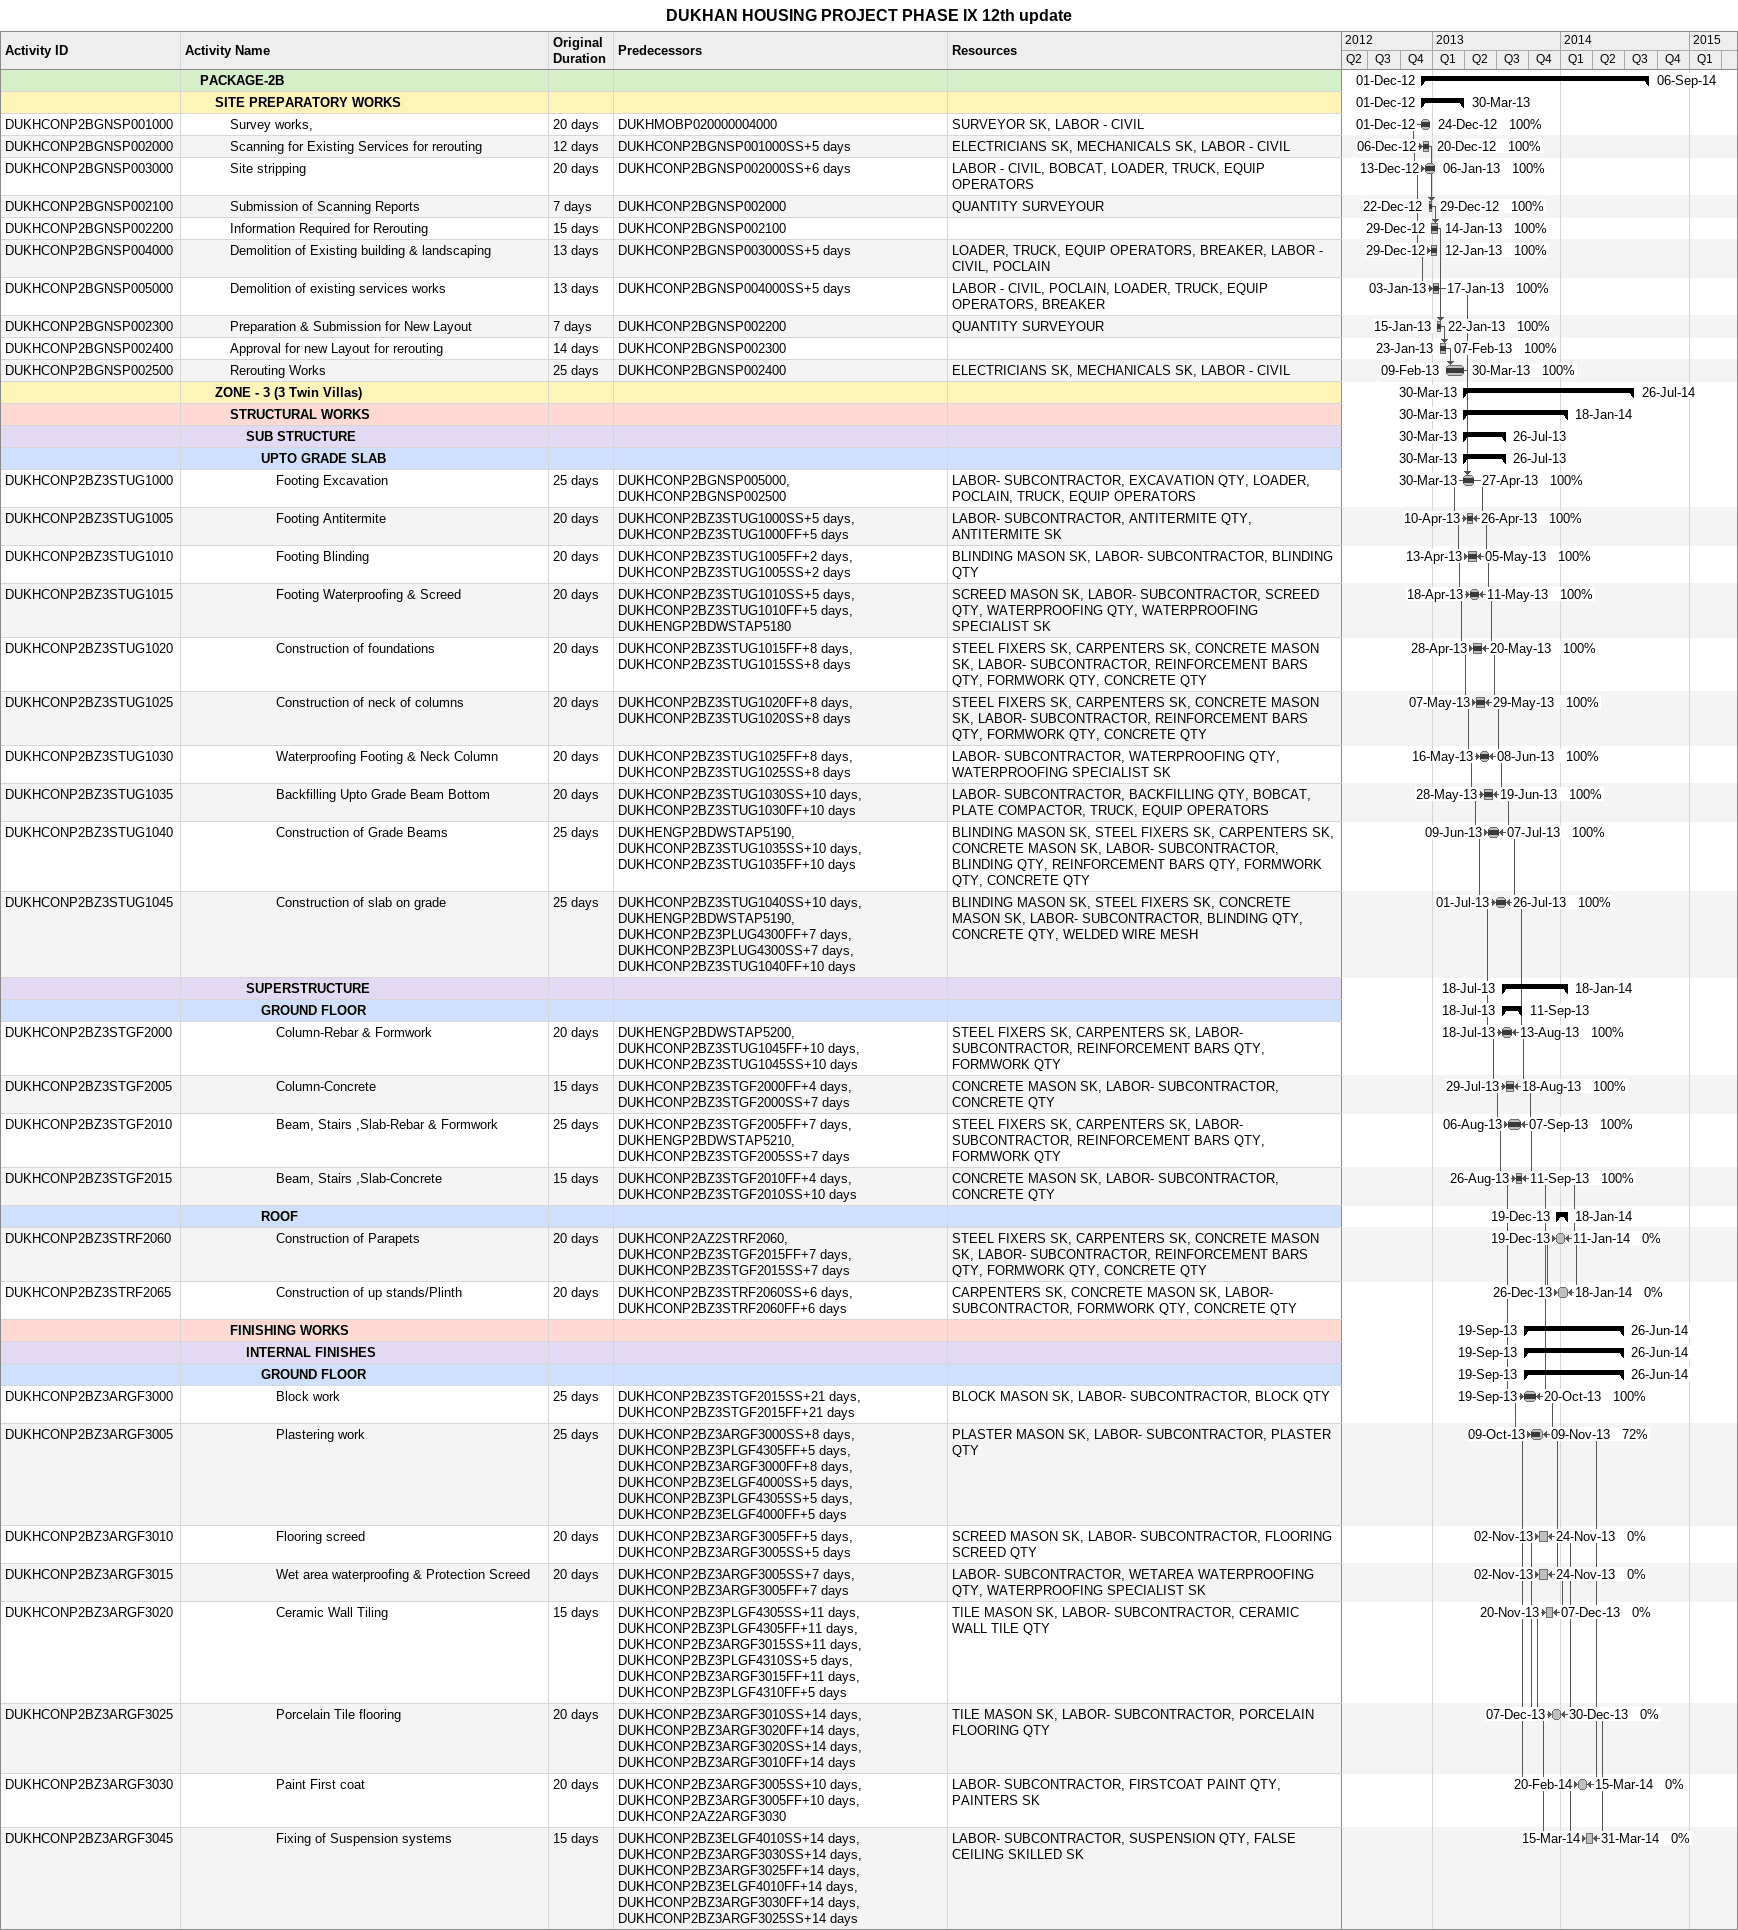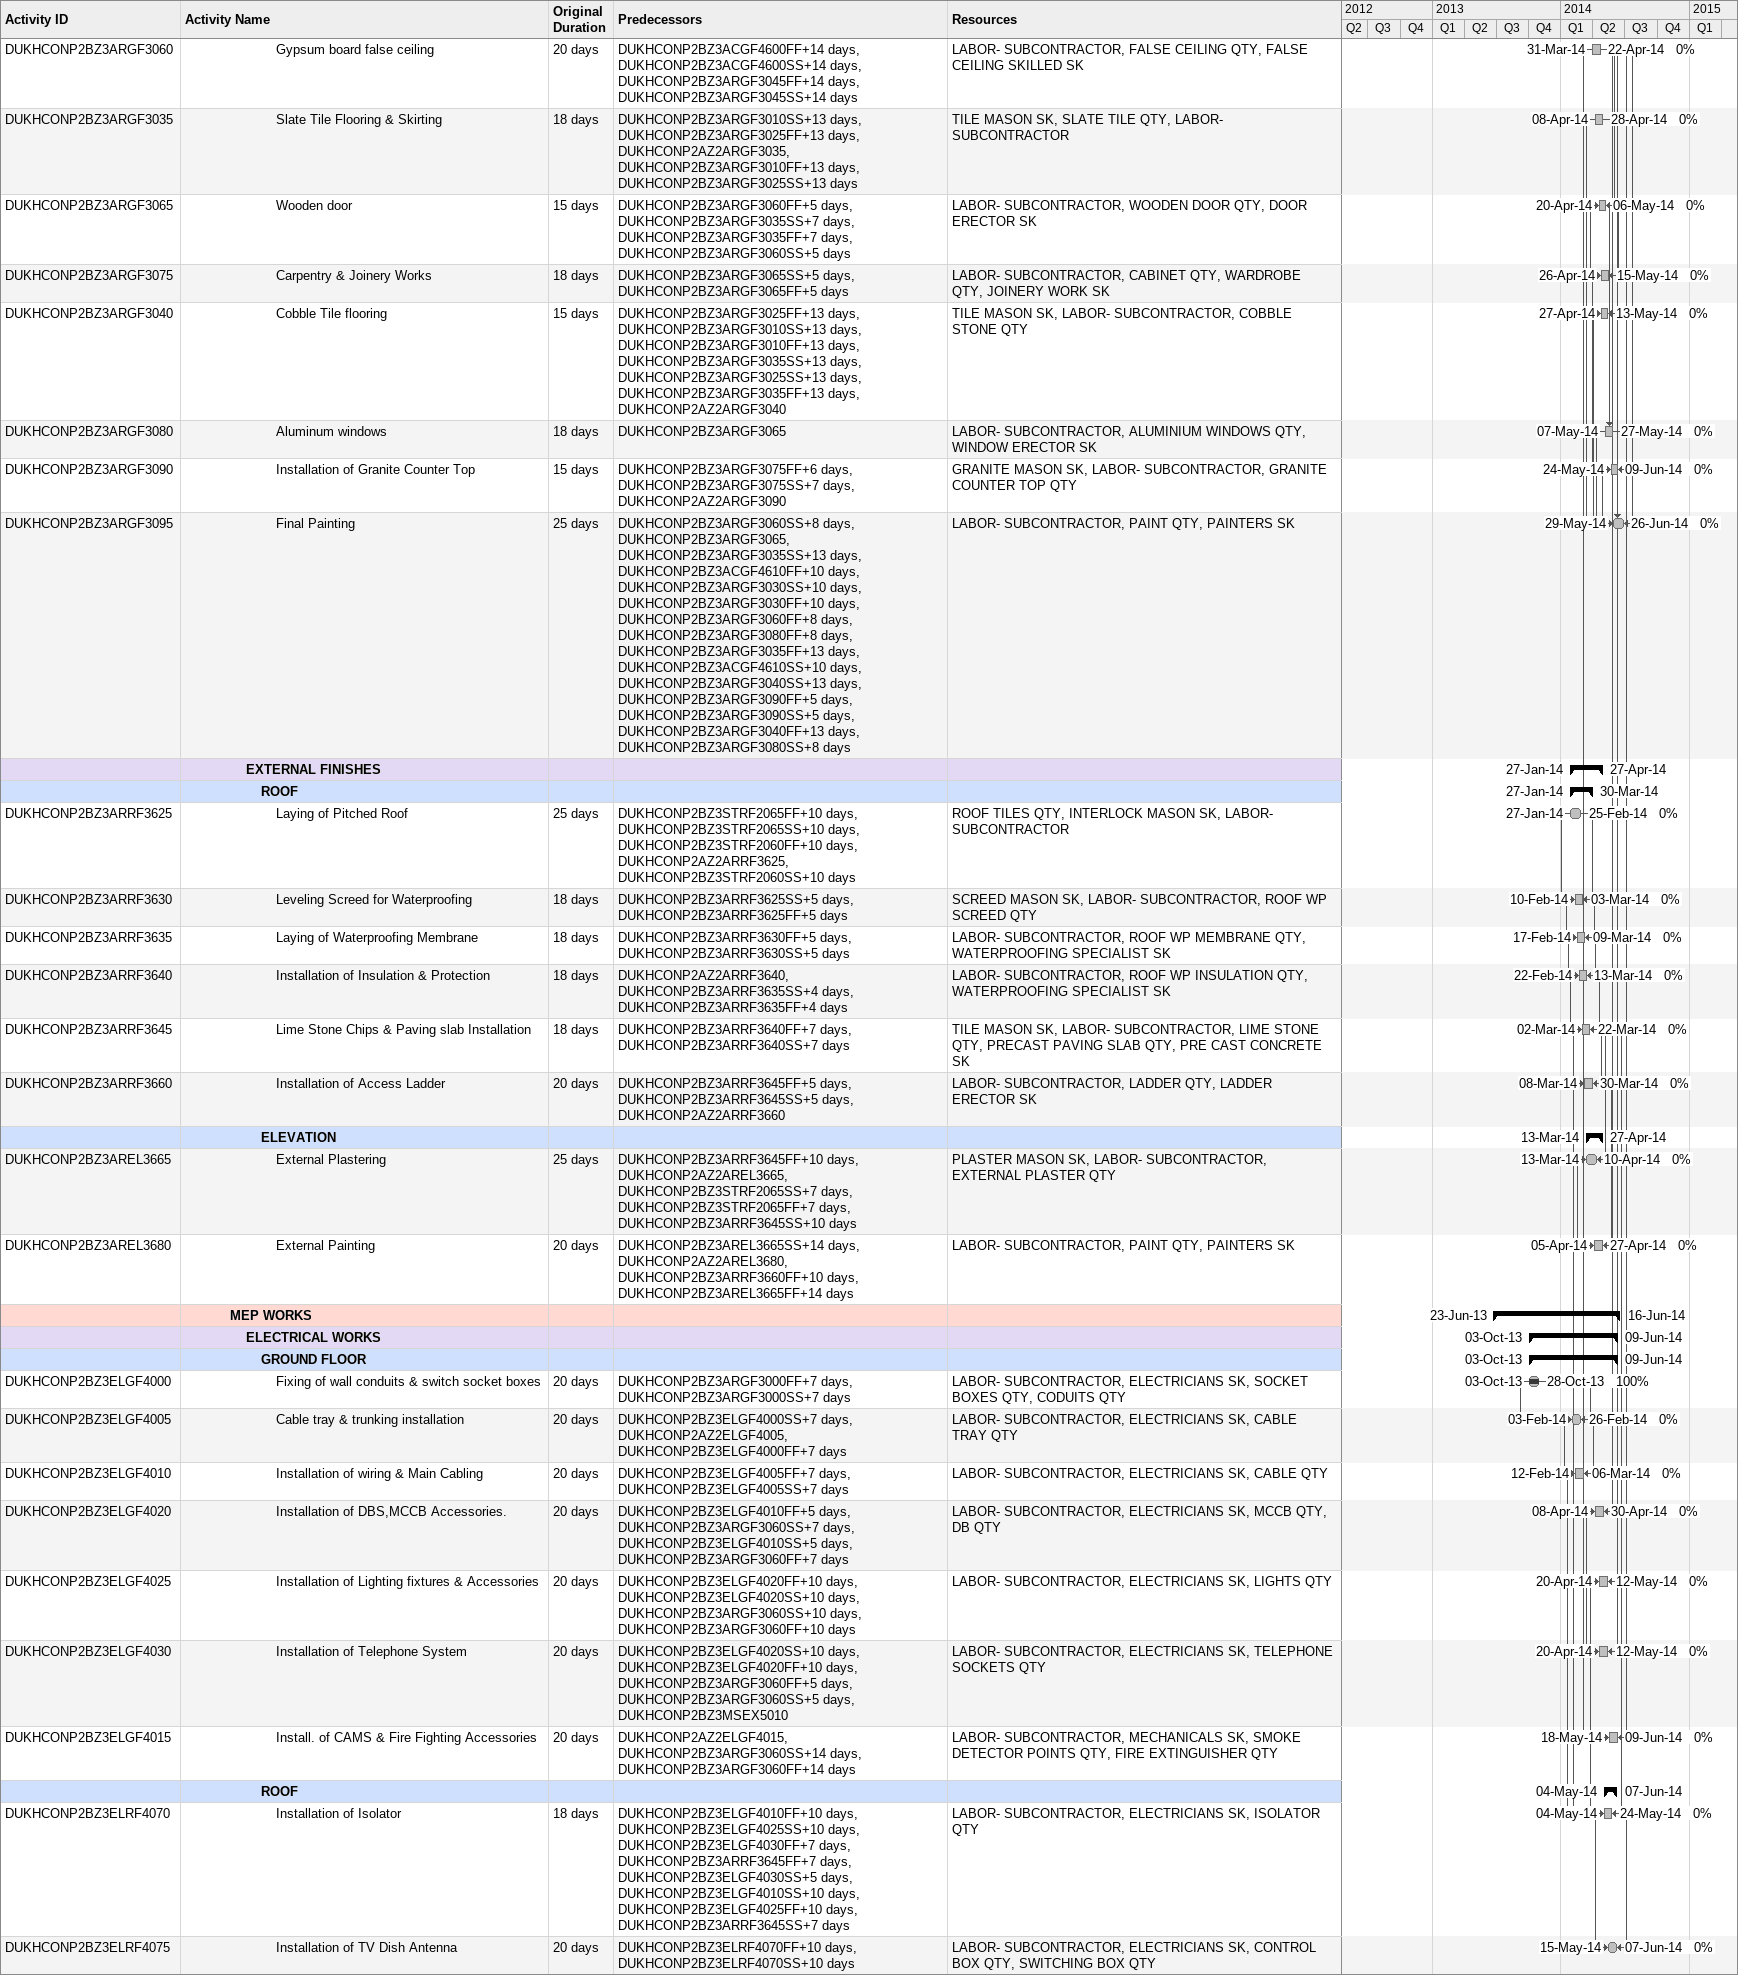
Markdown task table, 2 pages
DUKHAN HOUSING PROJECT PHASE IX 12th update

| ID | Level | Task | Original duration | Start | Finish | Predecessors | Resources | % complete |
|---|---|---|---|---|---|---|---|---|
|  | 2 | **PACKAGE-2B** |  | 2012-12-01 | 2014-09-06 |  |  |  |
|  | 3 | **SITE PREPARATORY WORKS** |  | 2012-12-01 | 2013-03-30 |  |  |  |
| DUKHCONP2BGNSP001000 | 4 | Survey works, | 20d | 2012-12-01 | 2012-12-24 | DUKHMOBP020000004000 | SURVEYOR SK, LABOR - CIVIL | 100 |
| DUKHCONP2BGNSP002000 | 4 | Scanning for Existing Services for rerouting | 12d | 2012-12-06 | 2012-12-20 | DUKHCONP2BGNSP001000SS+5d | ELECTRICIANS SK, MECHANICALS SK, LABOR - CIVIL | 100 |
| DUKHCONP2BGNSP003000 | 4 | Site stripping | 20d | 2012-12-13 | 2013-01-06 | DUKHCONP2BGNSP002000SS+6d | LABOR - CIVIL, BOBCAT, LOADER, TRUCK, EQUIP OPERATORS | 100 |
| DUKHCONP2BGNSP002100 | 4 | Submission of Scanning Reports | 7d | 2012-12-22 | 2012-12-29 | DUKHCONP2BGNSP002000 | QUANTITY SURVEYOUR | 100 |
| DUKHCONP2BGNSP002200 | 4 | Information Required for Rerouting | 15d | 2012-12-29 | 2013-01-14 | DUKHCONP2BGNSP002100 |  | 100 |
| DUKHCONP2BGNSP004000 | 4 | Demolition of Existing building & landscaping | 13d | 2012-12-29 | 2013-01-12 | DUKHCONP2BGNSP003000SS+5d | LOADER, TRUCK, EQUIP OPERATORS, BREAKER, LABOR - CIVIL, POCLAIN | 100 |
| DUKHCONP2BGNSP005000 | 4 | Demolition of existing services works | 13d | 2013-01-03 | 2013-01-17 | DUKHCONP2BGNSP004000SS+5d | LABOR - CIVIL, POCLAIN, LOADER, TRUCK, EQUIP OPERATORS, BREAKER | 100 |
| DUKHCONP2BGNSP002300 | 4 | Preparation & Submission for New Layout | 7d | 2013-01-15 | 2013-01-22 | DUKHCONP2BGNSP002200 | QUANTITY SURVEYOUR | 100 |
| DUKHCONP2BGNSP002400 | 4 | Approval for new Layout for rerouting | 14d | 2013-01-23 | 2013-02-07 | DUKHCONP2BGNSP002300 |  | 100 |
| DUKHCONP2BGNSP002500 | 4 | Rerouting Works | 25d | 2013-02-09 | 2013-03-30 | DUKHCONP2BGNSP002400 | ELECTRICIANS SK, MECHANICALS SK, LABOR - CIVIL | 100 |
|  | 3 | **ZONE - 3 (3 Twin Villas)** |  | 2013-03-30 | 2014-07-26 |  |  |  |
|  | 4 | **STRUCTURAL WORKS** |  | 2013-03-30 | 2014-01-18 |  |  |  |
|  | 5 | **SUB STRUCTURE** |  | 2013-03-30 | 2013-07-26 |  |  |  |
|  | 6 | **UPTO GRADE SLAB** |  | 2013-03-30 | 2013-07-26 |  |  |  |
| DUKHCONP2BZ3STUG1000 | 7 | Footing Excavation | 25d | 2013-03-30 | 2013-04-27 | DUKHCONP2BGNSP005000, DUKHCONP2BGNSP002500 | LABOR- SUBCONTRACTOR, EXCAVATION QTY, LOADER, POCLAIN, TRUCK, EQUIP OPERATORS | 100 |
| DUKHCONP2BZ3STUG1005 | 7 | Footing Antitermite | 20d | 2013-04-10 | 2013-04-26 | DUKHCONP2BZ3STUG1000SS+5d, DUKHCONP2BZ3STUG1000FF+5d | LABOR- SUBCONTRACTOR, ANTITERMITE QTY, ANTITERMITE SK | 100 |
| DUKHCONP2BZ3STUG1010 | 7 | Footing Blinding | 20d | 2013-04-13 | 2013-05-05 | DUKHCONP2BZ3STUG1005FF+2d, DUKHCONP2BZ3STUG1005SS+2d | BLINDING MASON SK, LABOR- SUBCONTRACTOR, BLINDING QTY | 100 |
| DUKHCONP2BZ3STUG1015 | 7 | Footing Waterproofing & Screed | 20d | 2013-04-18 | 2013-05-11 | DUKHCONP2BZ3STUG1010SS+5d, DUKHCONP2BZ3STUG1010FF+5d, DUKHENGP2BDWSTAP5180 | SCREED MASON SK, LABOR- SUBCONTRACTOR, SCREED QTY, WATERPROOFING QTY, WATERPROOFING SPECIALIST SK | 100 |
| DUKHCONP2BZ3STUG1020 | 7 | Construction of foundations | 20d | 2013-04-28 | 2013-05-20 | DUKHCONP2BZ3STUG1015FF+8d, DUKHCONP2BZ3STUG1015SS+8d | STEEL FIXERS SK, CARPENTERS SK, CONCRETE MASON SK, LABOR- SUBCONTRACTOR, REINFORCEMENT BARS QTY, FORMWORK QTY, CONCRETE QTY | 100 |
| DUKHCONP2BZ3STUG1025 | 7 | Construction of neck of columns | 20d | 2013-05-07 | 2013-05-29 | DUKHCONP2BZ3STUG1020FF+8d, DUKHCONP2BZ3STUG1020SS+8d | STEEL FIXERS SK, CARPENTERS SK, CONCRETE MASON SK, LABOR- SUBCONTRACTOR, REINFORCEMENT BARS QTY, FORMWORK QTY, CONCRETE QTY | 100 |
| DUKHCONP2BZ3STUG1030 | 7 | Waterproofing Footing & Neck Column | 20d | 2013-05-16 | 2013-06-08 | DUKHCONP2BZ3STUG1025FF+8d, DUKHCONP2BZ3STUG1025SS+8d | LABOR- SUBCONTRACTOR, WATERPROOFING QTY, WATERPROOFING SPECIALIST SK | 100 |
| DUKHCONP2BZ3STUG1035 | 7 | Backfilling Upto Grade Beam Bottom | 20d | 2013-05-28 | 2013-06-19 | DUKHCONP2BZ3STUG1030SS+10d, DUKHCONP2BZ3STUG1030FF+10d | LABOR- SUBCONTRACTOR, BACKFILLING QTY, BOBCAT, PLATE COMPACTOR, TRUCK, EQUIP OPERATORS | 100 |
| DUKHCONP2BZ3STUG1040 | 7 | Construction of Grade Beams | 25d | 2013-06-09 | 2013-07-07 | DUKHENGP2BDWSTAP5190, DUKHCONP2BZ3STUG1035SS+10d, DUKHCONP2BZ3STUG1035FF+10d | BLINDING MASON SK, STEEL FIXERS SK, CARPENTERS SK, CONCRETE MASON SK, LABOR- SUBCONTRACTOR, BLINDING QTY, REINFORCEMENT BARS QTY, FORMWORK QTY, CONCRETE QTY | 100 |
| DUKHCONP2BZ3STUG1045 | 7 | Construction of slab on grade | 25d | 2013-07-01 | 2013-07-26 | DUKHCONP2BZ3STUG1040SS+10d, DUKHENGP2BDWSTAP5190, DUKHCONP2BZ3PLUG4300FF+7d, DUKHCONP2BZ3PLUG4300SS+7d, DUKHCONP2BZ3STUG1040FF+10d | BLINDING MASON SK, STEEL FIXERS SK, CONCRETE MASON SK, LABOR- SUBCONTRACTOR, BLINDING QTY, CONCRETE QTY, WELDED WIRE MESH | 100 |
|  | 5 | **SUPERSTRUCTURE** |  | 2013-07-18 | 2014-01-18 |  |  |  |
|  | 6 | **GROUND FLOOR** |  | 2013-07-18 | 2013-09-11 |  |  |  |
| DUKHCONP2BZ3STGF2000 | 7 | Column-Rebar & Formwork | 20d | 2013-07-18 | 2013-08-13 | DUKHENGP2BDWSTAP5200, DUKHCONP2BZ3STUG1045FF+10d, DUKHCONP2BZ3STUG1045SS+10d | STEEL FIXERS SK, CARPENTERS SK, LABOR- SUBCONTRACTOR, REINFORCEMENT BARS QTY, FORMWORK QTY | 100 |
| DUKHCONP2BZ3STGF2005 | 7 | Column-Concrete | 15d | 2013-07-29 | 2013-08-18 | DUKHCONP2BZ3STGF2000FF+4d, DUKHCONP2BZ3STGF2000SS+7d | CONCRETE MASON SK, LABOR- SUBCONTRACTOR, CONCRETE QTY | 100 |
| DUKHCONP2BZ3STGF2010 | 7 | Beam, Stairs ,Slab-Rebar & Formwork | 25d | 2013-08-06 | 2013-09-07 | DUKHCONP2BZ3STGF2005FF+7d, DUKHENGP2BDWSTAP5210, DUKHCONP2BZ3STGF2005SS+7d | STEEL FIXERS SK, CARPENTERS SK, LABOR- SUBCONTRACTOR, REINFORCEMENT BARS QTY, FORMWORK QTY | 100 |
| DUKHCONP2BZ3STGF2015 | 7 | Beam, Stairs ,Slab-Concrete | 15d | 2013-08-26 | 2013-09-11 | DUKHCONP2BZ3STGF2010FF+4d, DUKHCONP2BZ3STGF2010SS+10d | CONCRETE MASON SK, LABOR- SUBCONTRACTOR, CONCRETE QTY | 100 |
|  | 6 | **ROOF** |  | 2013-12-19 | 2014-01-18 |  |  |  |
| DUKHCONP2BZ3STRF2060 | 7 | Construction of Parapets | 20d | 2013-12-19 | 2014-01-11 | DUKHCONP2AZ2STRF2060, DUKHCONP2BZ3STGF2015FF+7d, DUKHCONP2BZ3STGF2015SS+7d | STEEL FIXERS SK, CARPENTERS SK, CONCRETE MASON SK, LABOR- SUBCONTRACTOR, REINFORCEMENT BARS QTY, FORMWORK QTY, CONCRETE QTY | 0 |
| DUKHCONP2BZ3STRF2065 | 7 | Construction of up stands/Plinth | 20d | 2013-12-26 | 2014-01-18 | DUKHCONP2BZ3STRF2060SS+6d, DUKHCONP2BZ3STRF2060FF+6d | CARPENTERS SK, CONCRETE MASON SK, LABOR- SUBCONTRACTOR, FORMWORK QTY, CONCRETE QTY | 0 |
|  | 4 | **FINISHING WORKS** |  | 2013-09-19 | 2014-06-26 |  |  |  |
|  | 5 | **INTERNAL FINISHES** |  | 2013-09-19 | 2014-06-26 |  |  |  |
|  | 6 | **GROUND FLOOR** |  | 2013-09-19 | 2014-06-26 |  |  |  |
| DUKHCONP2BZ3ARGF3000 | 7 | Block work | 25d | 2013-09-19 | 2013-10-20 | DUKHCONP2BZ3STGF2015SS+21d, DUKHCONP2BZ3STGF2015FF+21d | BLOCK MASON SK, LABOR- SUBCONTRACTOR, BLOCK QTY | 100 |
| DUKHCONP2BZ3ARGF3005 | 7 | Plastering work | 25d | 2013-10-09 | 2013-11-09 | DUKHCONP2BZ3ARGF3000SS+8d, DUKHCONP2BZ3PLGF4305FF+5d, DUKHCONP2BZ3ARGF3000FF+8d, DUKHCONP2BZ3ELGF4000SS+5d, DUKHCONP2BZ3PLGF4305SS+5d, DUKHCONP2BZ3ELGF4000FF+5d | PLASTER MASON SK, LABOR- SUBCONTRACTOR, PLASTER QTY | 72 |
| DUKHCONP2BZ3ARGF3010 | 7 | Flooring screed | 20d | 2013-11-02 | 2013-11-24 | DUKHCONP2BZ3ARGF3005FF+5d, DUKHCONP2BZ3ARGF3005SS+5d | SCREED MASON SK, LABOR- SUBCONTRACTOR, FLOORING SCREED QTY | 0 |
| DUKHCONP2BZ3ARGF3015 | 7 | Wet area waterproofing & Protection Screed | 20d | 2013-11-02 | 2013-11-24 | DUKHCONP2BZ3ARGF3005SS+7d, DUKHCONP2BZ3ARGF3005FF+7d | LABOR- SUBCONTRACTOR, WETAREA WATERPROOFING QTY, WATERPROOFING SPECIALIST SK | 0 |
| DUKHCONP2BZ3ARGF3020 | 7 | Ceramic Wall Tiling | 15d | 2013-11-20 | 2013-12-07 | DUKHCONP2BZ3PLGF4305SS+11d, DUKHCONP2BZ3PLGF4305FF+11d, DUKHCONP2BZ3ARGF3015SS+11d, DUKHCONP2BZ3PLGF4310SS+5d, DUKHCONP2BZ3ARGF3015FF+11d, DUKHCONP2BZ3PLGF4310FF+5d | TILE MASON SK, LABOR- SUBCONTRACTOR, CERAMIC WALL TILE QTY | 0 |
| DUKHCONP2BZ3ARGF3025 | 7 | Porcelain Tile flooring | 20d | 2013-12-07 | 2013-12-30 | DUKHCONP2BZ3ARGF3010SS+14d, DUKHCONP2BZ3ARGF3020FF+14d, DUKHCONP2BZ3ARGF3020SS+14d, DUKHCONP2BZ3ARGF3010FF+14d | TILE MASON SK, LABOR- SUBCONTRACTOR, PORCELAIN FLOORING QTY | 0 |
| DUKHCONP2BZ3ARGF3030 | 7 | Paint First coat | 20d | 2014-02-20 | 2014-03-15 | DUKHCONP2BZ3ARGF3005SS+10d, DUKHCONP2BZ3ARGF3005FF+10d, DUKHCONP2AZ2ARGF3030 | LABOR- SUBCONTRACTOR, FIRSTCOAT PAINT QTY, PAINTERS SK | 0 |
| DUKHCONP2BZ3ARGF3045 | 7 | Fixing of Suspension systems | 15d | 2014-03-15 | 2014-03-31 | DUKHCONP2BZ3ELGF4010SS+14d, DUKHCONP2BZ3ARGF3030SS+14d, DUKHCONP2BZ3ARGF3025FF+14d, DUKHCONP2BZ3ELGF4010FF+14d, DUKHCONP2BZ3ARGF3030FF+14d, DUKHCONP2BZ3ARGF3025SS+14d | LABOR- SUBCONTRACTOR, SUSPENSION QTY, FALSE CEILING SKILLED SK | 0 |
| DUKHCONP2BZ3ARGF3060 | 7 | Gypsum board false ceiling | 20d | 2014-03-31 | 2014-04-22 | DUKHCONP2BZ3ACGF4600FF+14d, DUKHCONP2BZ3ACGF4600SS+14d, DUKHCONP2BZ3ARGF3045FF+14d, DUKHCONP2BZ3ARGF3045SS+14d | LABOR- SUBCONTRACTOR, FALSE CEILING QTY, FALSE CEILING SKILLED SK | 0 |
| DUKHCONP2BZ3ARGF3035 | 7 | Slate Tile Flooring & Skirting | 18d | 2014-04-08 | 2014-04-28 | DUKHCONP2BZ3ARGF3010SS+13d, DUKHCONP2BZ3ARGF3025FF+13d, DUKHCONP2AZ2ARGF3035, DUKHCONP2BZ3ARGF3010FF+13d, DUKHCONP2BZ3ARGF3025SS+13d | TILE MASON SK, SLATE TILE QTY, LABOR- SUBCONTRACTOR | 0 |
| DUKHCONP2BZ3ARGF3065 | 7 | Wooden door | 15d | 2014-04-20 | 2014-05-06 | DUKHCONP2BZ3ARGF3060FF+5d, DUKHCONP2BZ3ARGF3035SS+7d, DUKHCONP2BZ3ARGF3035FF+7d, DUKHCONP2BZ3ARGF3060SS+5d | LABOR- SUBCONTRACTOR, WOODEN DOOR QTY, DOOR ERECTOR SK | 0 |
| DUKHCONP2BZ3ARGF3075 | 7 | Carpentry & Joinery Works | 18d | 2014-04-26 | 2014-05-15 | DUKHCONP2BZ3ARGF3065SS+5d, DUKHCONP2BZ3ARGF3065FF+5d | LABOR- SUBCONTRACTOR, CABINET QTY, WARDROBE QTY, JOINERY WORK SK | 0 |
| DUKHCONP2BZ3ARGF3040 | 7 | Cobble Tile flooring | 15d | 2014-04-27 | 2014-05-13 | DUKHCONP2BZ3ARGF3025FF+13d, DUKHCONP2BZ3ARGF3010SS+13d, DUKHCONP2BZ3ARGF3010FF+13d, DUKHCONP2BZ3ARGF3035SS+13d, DUKHCONP2BZ3ARGF3025SS+13d, DUKHCONP2BZ3ARGF3035FF+13d, DUKHCONP2AZ2ARGF3040 | TILE MASON SK, LABOR- SUBCONTRACTOR, COBBLE STONE QTY | 0 |
| DUKHCONP2BZ3ARGF3080 | 7 | Aluminum windows | 18d | 2014-05-07 | 2014-05-27 | DUKHCONP2BZ3ARGF3065 | LABOR- SUBCONTRACTOR, ALUMINIUM WINDOWS QTY, WINDOW ERECTOR SK | 0 |
| DUKHCONP2BZ3ARGF3090 | 7 | Installation of Granite Counter Top | 15d | 2014-05-24 | 2014-06-09 | DUKHCONP2BZ3ARGF3075FF+6d, DUKHCONP2BZ3ARGF3075SS+7d, DUKHCONP2AZ2ARGF3090 | GRANITE MASON SK, LABOR- SUBCONTRACTOR, GRANITE COUNTER TOP QTY | 0 |
| DUKHCONP2BZ3ARGF3095 | 7 | Final Painting | 25d | 2014-05-29 | 2014-06-26 | DUKHCONP2BZ3ARGF3060SS+8d, DUKHCONP2BZ3ARGF3065, DUKHCONP2BZ3ARGF3035SS+13d, DUKHCONP2BZ3ACGF4610FF+10d, DUKHCONP2BZ3ARGF3030SS+10d, DUKHCONP2BZ3ARGF3030FF+10d, DUKHCONP2BZ3ARGF3060FF+8d, DUKHCONP2BZ3ARGF3080FF+8d, DUKHCONP2BZ3ARGF3035FF+13d, DUKHCONP2BZ3ACGF4610SS+10d, DUKHCONP2BZ3ARGF3040SS+13d, DUKHCONP2BZ3ARGF3090FF+5d, DUKHCONP2BZ3ARGF3090SS+5d, DUKHCONP2BZ3ARGF3040FF+13d, DUKHCONP2BZ3ARGF3080SS+8d | LABOR- SUBCONTRACTOR, PAINT QTY, PAINTERS SK | 0 |
|  | 5 | **EXTERNAL FINISHES** |  | 2014-01-27 | 2014-04-27 |  |  |  |
|  | 6 | **ROOF** |  | 2014-01-27 | 2014-03-30 |  |  |  |
| DUKHCONP2BZ3ARRF3625 | 7 | Laying of Pitched Roof | 25d | 2014-01-27 | 2014-02-25 | DUKHCONP2BZ3STRF2065FF+10d, DUKHCONP2BZ3STRF2065SS+10d, DUKHCONP2BZ3STRF2060FF+10d, DUKHCONP2AZ2ARRF3625, DUKHCONP2BZ3STRF2060SS+10d | ROOF TILES QTY, INTERLOCK MASON SK, LABOR- SUBCONTRACTOR | 0 |
| DUKHCONP2BZ3ARRF3630 | 7 | Leveling Screed for Waterproofing | 18d | 2014-02-10 | 2014-03-03 | DUKHCONP2BZ3ARRF3625SS+5d, DUKHCONP2BZ3ARRF3625FF+5d | SCREED MASON SK, LABOR- SUBCONTRACTOR, ROOF WP SCREED QTY | 0 |
| DUKHCONP2BZ3ARRF3635 | 7 | Laying of Waterproofing Membrane | 18d | 2014-02-17 | 2014-03-09 | DUKHCONP2BZ3ARRF3630FF+5d, DUKHCONP2BZ3ARRF3630SS+5d | LABOR- SUBCONTRACTOR, ROOF WP MEMBRANE QTY, WATERPROOFING SPECIALIST SK | 0 |
| DUKHCONP2BZ3ARRF3640 | 7 | Installation of Insulation & Protection | 18d | 2014-02-22 | 2014-03-13 | DUKHCONP2AZ2ARRF3640, DUKHCONP2BZ3ARRF3635SS+4d, DUKHCONP2BZ3ARRF3635FF+4d | LABOR- SUBCONTRACTOR, ROOF WP INSULATION QTY, WATERPROOFING SPECIALIST SK | 0 |
| DUKHCONP2BZ3ARRF3645 | 7 | Lime Stone Chips & Paving slab Installation | 18d | 2014-03-02 | 2014-03-22 | DUKHCONP2BZ3ARRF3640FF+7d, DUKHCONP2BZ3ARRF3640SS+7d | TILE MASON SK, LABOR- SUBCONTRACTOR, LIME STONE QTY, PRECAST PAVING SLAB QTY, PRE CAST CONCRETE SK | 0 |
| DUKHCONP2BZ3ARRF3660 | 7 | Installation of Access Ladder | 20d | 2014-03-08 | 2014-03-30 | DUKHCONP2BZ3ARRF3645FF+5d, DUKHCONP2BZ3ARRF3645SS+5d, DUKHCONP2AZ2ARRF3660 | LABOR- SUBCONTRACTOR, LADDER QTY, LADDER ERECTOR SK | 0 |
|  | 6 | **ELEVATION** |  | 2014-03-13 | 2014-04-27 |  |  |  |
| DUKHCONP2BZ3AREL3665 | 7 | External Plastering | 25d | 2014-03-13 | 2014-04-10 | DUKHCONP2BZ3ARRF3645FF+10d, DUKHCONP2AZ2AREL3665, DUKHCONP2BZ3STRF2065SS+7d, DUKHCONP2BZ3STRF2065FF+7d, DUKHCONP2BZ3ARRF3645SS+10d | PLASTER MASON SK, LABOR- SUBCONTRACTOR, EXTERNAL PLASTER QTY | 0 |
| DUKHCONP2BZ3AREL3680 | 7 | External Painting | 20d | 2014-04-05 | 2014-04-27 | DUKHCONP2BZ3AREL3665SS+14d, DUKHCONP2AZ2AREL3680, DUKHCONP2BZ3ARRF3660FF+10d, DUKHCONP2BZ3AREL3665FF+14d | LABOR- SUBCONTRACTOR, PAINT QTY, PAINTERS SK | 0 |
|  | 4 | **MEP WORKS** |  | 2013-06-23 | 2014-06-16 |  |  |  |
|  | 5 | **ELECTRICAL WORKS** |  | 2013-10-03 | 2014-06-09 |  |  |  |
|  | 6 | **GROUND FLOOR** |  | 2013-10-03 | 2014-06-09 |  |  |  |
| DUKHCONP2BZ3ELGF4000 | 7 | Fixing of wall conduits & switch socket boxes | 20d | 2013-10-03 | 2013-10-28 | DUKHCONP2BZ3ARGF3000FF+7d, DUKHCONP2BZ3ARGF3000SS+7d | LABOR- SUBCONTRACTOR, ELECTRICIANS SK, SOCKET BOXES QTY, CODUITS QTY | 100 |
| DUKHCONP2BZ3ELGF4005 | 7 | Cable tray & trunking installation | 20d | 2014-02-03 | 2014-02-26 | DUKHCONP2BZ3ELGF4000SS+7d, DUKHCONP2AZ2ELGF4005, DUKHCONP2BZ3ELGF4000FF+7d | LABOR- SUBCONTRACTOR, ELECTRICIANS SK, CABLE TRAY QTY | 0 |
| DUKHCONP2BZ3ELGF4010 | 7 | Installation of wiring & Main Cabling | 20d | 2014-02-12 | 2014-03-06 | DUKHCONP2BZ3ELGF4005FF+7d, DUKHCONP2BZ3ELGF4005SS+7d | LABOR- SUBCONTRACTOR, ELECTRICIANS SK, CABLE QTY | 0 |
| DUKHCONP2BZ3ELGF4020 | 7 | Installation of DBS,MCCB Accessories. | 20d | 2014-04-08 | 2014-04-30 | DUKHCONP2BZ3ELGF4010FF+5d, DUKHCONP2BZ3ARGF3060SS+7d, DUKHCONP2BZ3ELGF4010SS+5d, DUKHCONP2BZ3ARGF3060FF+7d | LABOR- SUBCONTRACTOR, ELECTRICIANS SK, MCCB QTY, DB QTY | 0 |
| DUKHCONP2BZ3ELGF4025 | 7 | Installation of Lighting fixtures & Accessories | 20d | 2014-04-20 | 2014-05-12 | DUKHCONP2BZ3ELGF4020FF+10d, DUKHCONP2BZ3ELGF4020SS+10d, DUKHCONP2BZ3ARGF3060SS+10d, DUKHCONP2BZ3ARGF3060FF+10d | LABOR- SUBCONTRACTOR, ELECTRICIANS SK, LIGHTS QTY | 0 |
| DUKHCONP2BZ3ELGF4030 | 7 | Installation of Telephone System | 20d | 2014-04-20 | 2014-05-12 | DUKHCONP2BZ3ELGF4020SS+10d, DUKHCONP2BZ3ELGF4020FF+10d, DUKHCONP2BZ3ARGF3060FF+5d, DUKHCONP2BZ3ARGF3060SS+5d, DUKHCONP2BZ3MSEX5010 | LABOR- SUBCONTRACTOR, ELECTRICIANS SK, TELEPHONE SOCKETS QTY | 0 |
| DUKHCONP2BZ3ELGF4015 | 7 | Install. of CAMS & Fire Fighting Accessories | 20d | 2014-05-18 | 2014-06-09 | DUKHCONP2AZ2ELGF4015, DUKHCONP2BZ3ARGF3060SS+14d, DUKHCONP2BZ3ARGF3060FF+14d | LABOR- SUBCONTRACTOR, MECHANICALS SK, SMOKE DETECTOR POINTS QTY, FIRE EXTINGUISHER QTY | 0 |
|  | 6 | **ROOF** |  | 2014-05-04 | 2014-06-07 |  |  |  |
| DUKHCONP2BZ3ELRF4070 | 7 | Installation of Isolator | 18d | 2014-05-04 | 2014-05-24 | DUKHCONP2BZ3ELGF4010FF+10d, DUKHCONP2BZ3ELGF4025SS+10d, DUKHCONP2BZ3ELGF4030FF+7d, DUKHCONP2BZ3ARRF3645FF+7d, DUKHCONP2BZ3ELGF4030SS+5d, DUKHCONP2BZ3ELGF4010SS+10d, DUKHCONP2BZ3ELGF4025FF+10d, DUKHCONP2BZ3ARRF3645SS+7d | LABOR- SUBCONTRACTOR, ELECTRICIANS SK, ISOLATOR QTY | 0 |
| DUKHCONP2BZ3ELRF4075 | 7 | Installation of TV Dish Antenna | 20d | 2014-05-15 | 2014-06-07 | DUKHCONP2BZ3ELRF4070FF+10d, DUKHCONP2BZ3ELRF4070SS+10d | LABOR- SUBCONTRACTOR, ELECTRICIANS SK, CONTROL BOX QTY, SWITCHING BOX QTY | 0 |
